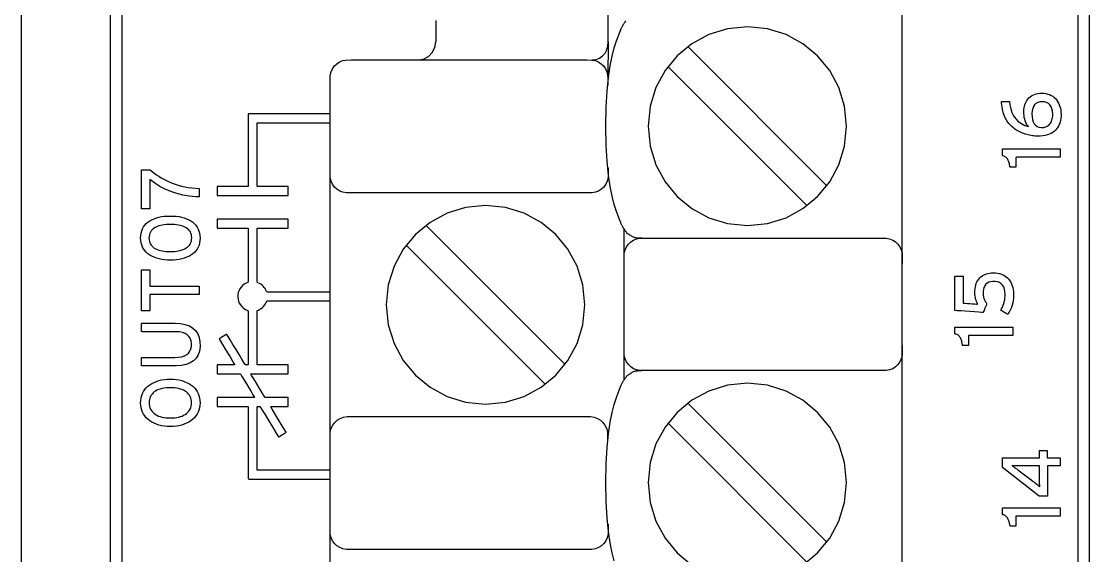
# Model space of a CAD drawing. Extents: x 1 to 47.7, y 0.2 to 33.5.
# Drawn here: x 31.599 to 33.399, y 7.165 to 8.065 of the extents above; entities that cross this region are included whole.
import ezdxf

# ---------------------------------------------------------------- set-up
doc = ezdxf.new("R2010")
doc.units = 0
doc.header["$MEASUREMENT"] = 0
doc.layers.add('6_0____DWG', color=7, linetype='CONTINUOUS')

msp = doc.modelspace()

# ---------------------------------------------------------------- linework, layer by layer
at = {"layer": '6_0____DWG'}
for points in [[(33.3788, 8.6463), (33.3788, 7.9206), (33.3788, 7.5602), (33.3788, 7.3813), (33.3788, 7.2035), (33.3788, 7.027), (33.3788, 6.8521), (33.3788, 6.6789), (33.3788, 6.5076), (33.3788, 6.3385), (33.3788, 6.1716), (33.3788, 6.0074), (33.3788, 5.8458), (33.3788, 5.6872), (33.3788, 5.5316), (33.3788, 5.3795), (33.3788, 5.3047), (33.3788, 5.2308), (33.3788, 5.1578), (33.3788, 5.0859), (33.3788, 5.0148), (33.3788, 4.9448)], [(31.7488, 8.3941), (31.7488, 7.8731), (31.7488, 7.6138), (31.7488, 7.3561), (31.7488, 7.1004), (31.7488, 6.8473), (31.7488, 6.5972), (31.7488, 6.4734), (31.7488, 6.3507), (31.7488, 6.2289), (31.7488, 6.1082), (31.7488, 5.9887), (31.7488, 5.8704), (31.7488, 5.7533), (31.7488, 5.6376), (31.7488, 5.5233), (31.7488, 5.4104), (31.7488, 5.2991), (31.7488, 5.1894), (31.7488, 5.0813), (31.7488, 4.975)], [(33.3988, 4.975), (33.3988, 5.0813), (33.3988, 5.1894), (33.3988, 5.2991), (33.3988, 5.4104), (33.3988, 5.5233), (33.3988, 5.6376), (33.3988, 5.7533), (33.3988, 5.8704), (33.3988, 5.9887), (33.3988, 6.1082), (33.3988, 6.2289), (33.3988, 6.3507), (33.3988, 6.4734), (33.3988, 6.5972), (33.3988, 6.8473), (33.3988, 7.1004), (33.3988, 7.3561), (33.3988, 7.6138), (33.3988, 7.8731), (33.3988, 8.3941)], [(33.0832, 3.3068), (33.0832, 8.2879)], [(31.5991, 6.1578), (31.5991, 6.2824), (31.5991, 6.4084), (31.5991, 6.5358), (31.5991, 6.6644), (31.5991, 6.7944), (31.5991, 6.9257), (31.5991, 7.0581), (31.5991, 7.1917), (31.5991, 7.3264), (31.5991, 7.4622), (31.5991, 7.599), (31.5991, 7.7369), (31.5991, 7.8757), (31.5991, 8.0154), (31.5991, 8.156)], [(31.7688, 4.9914), (31.7688, 5.0621), (31.7688, 5.1337), (31.7688, 5.2064), (31.7688, 5.2799), (31.7688, 5.4298), (31.7688, 5.5831), (31.7688, 5.7397), (31.7688, 5.8993), (31.7688, 6.0618), (31.7688, 6.227), (31.7688, 6.3946), (31.7688, 6.5645), (31.7688, 6.7364), (31.7688, 6.9102), (31.7688, 7.0857), (31.7688, 7.2626), (31.7688, 7.4408), (31.7688, 7.8002), (31.7688, 8.1622)], [(32.5605, 7.9996), (32.5673, 8.0004), (32.5733, 8.0027), (32.5783, 8.0064), (32.5824, 8.0111), (32.5854, 8.0169), (32.5873, 8.0234), (32.5879, 8.0304), (32.5879, 8.0347), (32.5879, 8.0456), (32.5879, 8.0605), (32.5879, 8.0768), (32.5879, 8.0917), (32.5879, 8.1027), (32.5879, 8.1069)], [(32.2972, 8.0658), (32.2972, 8.0402), (32.2972, 8.0304)], [(32.6443, 7.6995), (32.6428, 7.6995), (32.6411, 7.6995), (32.6394, 7.6996), (32.6377, 7.6997), (32.6361, 7.6999), (32.6345, 7.7001), (32.633, 7.7004), (32.6318, 7.7007), (32.6306, 7.7011), (32.6294, 7.7017), (32.6281, 7.7024), (32.6268, 7.7031), (32.6256, 7.7039), (32.6243, 7.7048), (32.623, 7.7056), (32.6218, 7.7065), (32.6205, 7.7072), (32.6194, 7.7085), (32.6183, 7.7098), (32.6173, 7.7111), (32.6164, 7.7123), (32.6155, 7.7136), (32.6147, 7.7148), (32.6139, 7.716), (32.6132, 7.7173), (32.6126, 7.7185), (32.6119, 7.7197), (32.6114, 7.7207), (32.6109, 7.7218), (32.6104, 7.7229), (32.6098, 7.724), (32.6093, 7.7252), (32.6088, 7.7265), (32.6081, 7.728), (32.6057, 7.7343), (32.6019, 7.7446), (32.598, 7.7564), (32.5944, 7.7702), (32.591, 7.7866), (32.5881, 7.806), (32.5859, 7.8291), (32.5844, 7.8563), (32.5839, 7.8882), (32.5844, 7.92), (32.5859, 7.9472), (32.5881, 7.9703), (32.591, 7.9898), (32.5944, 8.0061), (32.598, 8.0199), (32.6019, 8.0317), (32.6057, 8.042), (32.6081, 8.0483), (32.6088, 8.0498), (32.6093, 8.0512), (32.6098, 8.0524), (32.6104, 8.0535), (32.6109, 8.0545), (32.6114, 8.0556), (32.6119, 8.0567), (32.6126, 8.0578), (32.6132, 8.0591), (32.6139, 8.0603), (32.6147, 8.0615), (32.6155, 8.0628), (32.6164, 8.064), (32.6173, 8.0653)], [(32.267, 7.9996), (32.2765, 8.0012), (32.2848, 8.0055), (32.2914, 8.0122), (32.2956, 8.0207), (32.2972, 8.0304)], [(32.5879, 8.0304), (32.5872, 7.9696)], [(32.956, 7.7878), (32.7217, 8.0221)], [(32.1192, 7.9572), (32.1192, 7.9577), (32.1192, 7.9591), (32.1192, 7.961), (32.1192, 7.9632), (32.1192, 7.9654), (32.1192, 7.9674), (32.1192, 7.9689), (32.1192, 7.9696), (32.1195, 7.9743), (32.121, 7.9799), (32.1233, 7.985), (32.1266, 7.9896), (32.1306, 7.9934), (32.1352, 7.9964), (32.1404, 7.9985), (32.146, 7.9995), (32.1546, 7.9996), (32.1891, 7.9996), (32.2458, 7.9996), (32.3159, 7.9996), (32.3905, 7.9996), (32.4606, 7.9996), (32.5173, 7.9996), (32.5518, 7.9996), (32.5604, 7.9995), (32.566, 7.9985), (32.5712, 7.9964), (32.5758, 7.9934), (32.5798, 7.9896), (32.583, 7.985), (32.5854, 7.9799), (32.5868, 7.9743), (32.5872, 7.9696), (32.5872, 7.9689), (32.5872, 7.9674), (32.5872, 7.9654), (32.5872, 7.9632), (32.5872, 7.961), (32.5872, 7.9591), (32.5872, 7.9577), (32.5872, 7.9572)], [(32.9226, 7.7544), (32.6883, 7.9887)], [(32.1192, 2.9885), (32.1192, 7.9655)], [(31.9812, 7.7865), (31.9287, 7.7865), (31.9287, 7.7715), (32.0487, 7.7715), (32.0487, 7.7865), (31.9962, 7.7865), (31.9962, 7.894), (32.1191, 7.894), (32.1191, 7.909), (31.9812, 7.909), (31.9812, 7.7865)], [(32.5879, 7.8182), (32.5879, 7.8177), (32.5879, 7.8163), (32.5879, 7.8144), (32.5879, 7.8122), (32.5879, 7.81), (32.5879, 7.808), (32.5879, 7.8065), (32.5879, 7.8058), (32.5875, 7.8011), (32.586, 7.7955), (32.5836, 7.7904), (32.5803, 7.7858), (32.5762, 7.782), (32.5714, 7.779), (32.5661, 7.7769), (32.5604, 7.7759), (32.5518, 7.7758), (32.5174, 7.7758), (32.4607, 7.7758), (32.3907, 7.7758), (32.3163, 7.7758), (32.2463, 7.7758), (32.1896, 7.7758), (32.1553, 7.7758), (32.1466, 7.7759), (32.1409, 7.7769), (32.1356, 7.779), (32.1308, 7.782), (32.1268, 7.7858), (32.1234, 7.7904), (32.121, 7.7955), (32.1195, 7.8011), (32.1192, 7.8058), (32.1192, 7.8065), (32.1192, 7.808), (32.1192, 7.81), (32.1192, 7.8122), (32.1192, 7.8144), (32.1192, 7.8163), (32.1192, 7.8177), (32.1192, 7.8182)], [(32.515, 7.4872), (32.2807, 7.7214)], [(32.6144, 7.461), (32.6144, 7.7158)], [(32.4816, 7.4538), (32.2473, 7.688)], [(32.6144, 7.6573), (32.6144, 7.6578), (32.6144, 7.6592), (32.6144, 7.6611), (32.6144, 7.6633), (32.6144, 7.6655), (32.6144, 7.6675), (32.6144, 7.669), (32.6144, 7.6697), (32.6148, 7.6745), (32.6162, 7.68), (32.6186, 7.6852), (32.6218, 7.6897), (32.6258, 7.6935), (32.6305, 7.6965), (32.6357, 7.6986), (32.6413, 7.6996), (32.6499, 7.6997), (32.6844, 7.6997), (32.7412, 7.6997), (32.8115, 7.6997), (32.8861, 7.6997), (32.9563, 7.6997), (33.0132, 7.6997), (33.0476, 7.6997), (33.0563, 7.6996), (33.0619, 7.6986), (33.0671, 7.6965), (33.0717, 7.6935), (33.0757, 7.6897), (33.079, 7.6852), (33.0814, 7.68), (33.0828, 7.6745), (33.0832, 7.6697), (33.0832, 7.669), (33.0832, 7.6675), (33.0832, 7.6655), (33.0832, 7.6633), (33.0832, 7.6611), (33.0832, 7.6592), (33.0832, 7.6578), (33.0832, 7.6573)], [(31.8158, 7.619), (31.8987, 7.619), (31.8987, 7.6049), (31.8158, 7.6049), (31.8158, 7.5774), (31.8015, 7.5774), (31.8015, 7.6465), (31.8158, 7.6465), (31.8158, 7.619)], [(33.0832, 7.5192), (33.0832, 7.5187), (33.0832, 7.5174), (33.0832, 7.5155), (33.0832, 7.5133), (33.0832, 7.511), (33.0832, 7.509), (33.0832, 7.5076), (33.0832, 7.5069), (33.0828, 7.5021), (33.0814, 7.4965), (33.079, 7.4914), (33.0757, 7.4869), (33.0717, 7.483), (33.0671, 7.48), (33.0619, 7.478), (33.0563, 7.4769), (33.0476, 7.4768), (33.0132, 7.4768), (32.9563, 7.4768), (32.8861, 7.4768), (32.8115, 7.4768), (32.7412, 7.4768), (32.6844, 7.4768), (32.6499, 7.4768), (32.6413, 7.4769), (32.6357, 7.478), (32.6305, 7.48), (32.6258, 7.483), (32.6218, 7.4869), (32.6186, 7.4914), (32.6162, 7.4965), (32.6148, 7.5021), (32.6144, 7.5069), (32.6144, 7.5076), (32.6144, 7.509), (32.6144, 7.511), (32.6144, 7.5133), (32.6144, 7.5155), (32.6144, 7.5174), (32.6144, 7.5187), (32.6144, 7.5192)], [(32.598, 7.1564), (32.5944, 7.1702), (32.591, 7.1866), (32.5881, 7.206), (32.5859, 7.2291), (32.5844, 7.2563), (32.5839, 7.2882), (32.5844, 7.32), (32.5859, 7.3472), (32.5881, 7.3703), (32.591, 7.3898), (32.5944, 7.4061), (32.598, 7.4199), (32.6019, 7.4317), (32.6057, 7.442), (32.6081, 7.4483), (32.6088, 7.4498), (32.6093, 7.4512), (32.6098, 7.4524), (32.6104, 7.4535), (32.6109, 7.4545), (32.6114, 7.4556), (32.6119, 7.4567), (32.6126, 7.4578), (32.6132, 7.4591), (32.6139, 7.4603), (32.6147, 7.4615), (32.6155, 7.4628), (32.6164, 7.464), (32.6173, 7.4653), (32.6183, 7.4665), (32.6194, 7.4679), (32.6205, 7.4691), (32.6218, 7.4699), (32.623, 7.4707), (32.6243, 7.4716), (32.6256, 7.4724), (32.6268, 7.4732), (32.6281, 7.474), (32.6294, 7.4746), (32.6306, 7.4752), (32.6318, 7.4757), (32.633, 7.476), (32.6345, 7.4762), (32.6361, 7.4764), (32.6377, 7.4766), (32.6394, 7.4767), (32.6411, 7.4768), (32.6428, 7.4768), (32.6443, 7.4768)], [(32.9158, 7.1494), (32.9405, 7.1698), (32.9609, 7.1946), (32.9763, 7.2231), (32.986, 7.2545), (32.9894, 7.2882), (32.986, 7.3219), (32.9763, 7.3533), (32.9609, 7.3818), (32.9405, 7.4065), (32.9158, 7.4269), (32.8874, 7.4424), (32.856, 7.4521), (32.8223, 7.4555), (32.7886, 7.4521), (32.7572, 7.4424), (32.7288, 7.4269), (32.704, 7.4065), (32.6835, 7.3818), (32.6681, 7.3533), (32.6583, 7.3219), (32.6549, 7.2882), (32.6583, 7.2545), (32.6681, 7.2231), (32.6835, 7.1946), (32.704, 7.1698), (32.7288, 7.1494)], [(32.956, 7.1878), (32.7217, 7.4221)], [(32.1192, 7.3572), (32.1192, 7.3577), (32.1192, 7.359), (32.1192, 7.3609), (32.1192, 7.3631), (32.1192, 7.3654), (32.1192, 7.3673), (32.1192, 7.3688), (32.1192, 7.3695), (32.1196, 7.3743), (32.1211, 7.3799), (32.1236, 7.385), (32.1271, 7.3895), (32.1314, 7.3933), (32.1364, 7.3963), (32.142, 7.3984), (32.148, 7.3994), (32.1567, 7.3995), (32.1907, 7.3995), (32.2468, 7.3995), (32.3161, 7.3995), (32.3898, 7.3995), (32.4591, 7.3995), (32.5152, 7.3995), (32.5492, 7.3995), (32.5579, 7.3994), (32.5639, 7.3984), (32.5695, 7.3963), (32.5745, 7.3933), (32.5787, 7.3895), (32.5822, 7.385), (32.5848, 7.3799), (32.5863, 7.3743), (32.5867, 7.3695), (32.5867, 7.3688), (32.5867, 7.3673), (32.5867, 7.3654), (32.5867, 7.3631), (32.5867, 7.3609), (32.5867, 7.359), (32.5867, 7.3577), (32.5867, 7.3572)], [(32.9226, 7.1544), (32.6883, 7.3887)], [(33.3273, 7.3301), (33.3492, 7.3301), (33.3492, 7.3164), (33.3278, 7.3164), (33.3278, 7.2654), (33.3139, 7.2654), (33.252, 7.3139), (33.252, 7.3301), (33.3145, 7.3301), (33.3145, 7.3425), (33.3273, 7.3425), (33.3273, 7.3301)], [(32.5879, 7.2182), (32.5879, 7.2177), (32.5879, 7.2163), (32.5879, 7.2144), (32.5879, 7.2122), (32.5879, 7.21), (32.5879, 7.208), (32.5879, 7.2065), (32.5879, 7.2058), (32.5875, 7.2011), (32.586, 7.1955), (32.5836, 7.1904), (32.5803, 7.1858), (32.5762, 7.182), (32.5714, 7.179), (32.5661, 7.1769), (32.5604, 7.1759), (32.5518, 7.1758), (32.5174, 7.1758), (32.4607, 7.1758), (32.3907, 7.1758), (32.3163, 7.1758), (32.2463, 7.1758), (32.1896, 7.1758), (32.1553, 7.1758), (32.1466, 7.1759), (32.1409, 7.1769), (32.1356, 7.179), (32.1308, 7.182), (32.1268, 7.1858), (32.1234, 7.1904), (32.121, 7.1955), (32.1195, 7.2011), (32.1192, 7.2058), (32.1192, 7.2065), (32.1192, 7.208), (32.1192, 7.21), (32.1192, 7.2122), (32.1192, 7.2144), (32.1192, 7.2163), (32.1192, 7.2177), (32.1192, 7.2182)]]:
    msp.add_lwpolyline(points, dxfattribs=at)
for points in [[(32.8223, 7.7208), (32.856, 7.7242), (32.8874, 7.734), (32.9158, 7.7494), (32.9405, 7.7698), (32.9609, 7.7946), (32.9763, 7.8231), (32.986, 7.8545), (32.9894, 7.8883), (32.986, 7.9219), (32.9763, 7.9533), (32.9609, 7.9818), (32.9405, 8.0065), (32.9158, 8.0269), (32.8874, 8.0424), (32.856, 8.0521), (32.8223, 8.0555), (32.7886, 8.0521), (32.7572, 8.0424), (32.7288, 8.0269), (32.704, 8.0065), (32.6835, 7.9818), (32.6681, 7.9533), (32.6583, 7.9219), (32.6549, 7.8883), (32.6583, 7.8545), (32.6681, 7.8231), (32.6835, 7.7946), (32.704, 7.7698), (32.7288, 7.7494), (32.7572, 7.734), (32.7886, 7.7242)], [(33.3183, 7.9437), (33.3219, 7.9435), (33.3252, 7.943), (33.3284, 7.9423), (33.3313, 7.9413), (33.3341, 7.94), (33.3366, 7.9385), (33.3389, 7.9367), (33.3411, 7.9347), (33.343, 7.9323), (33.3447, 7.9299), (33.3462, 7.9272), (33.3475, 7.9244), (33.3486, 7.9215), (33.3495, 7.9184), (33.3501, 7.9152), (33.3505, 7.9118), (33.3507, 7.9082), (33.3507, 7.9047), (33.3504, 7.9014), (33.3499, 7.8982), (33.3491, 7.8951), (33.3481, 7.8922), (33.3469, 7.8895), (33.3454, 7.8868), (33.3437, 7.8843), (33.3417, 7.8819), (33.3394, 7.8797), (33.3369, 7.8777), (33.3341, 7.876), (33.331, 7.8746), (33.3275, 7.8734), (33.3238, 7.8725), (33.3198, 7.8719), (33.3155, 7.8715), (33.3114, 7.8714), (33.3092, 7.8715), (33.3069, 7.8716), (33.3046, 7.8718), (33.3023, 7.8721), (33.3, 7.8725), (33.2976, 7.873), (33.2952, 7.8735), (33.2928, 7.8741), (33.2904, 7.8748), (33.288, 7.8756), (33.2857, 7.8764), (33.2834, 7.8774), (33.2811, 7.8785), (33.2789, 7.8796), (33.2767, 7.8809), (33.2745, 7.8822), (33.2724, 7.8837), (33.2703, 7.8853), (33.2683, 7.8871), (33.2664, 7.8889), (33.2646, 7.8909), (33.2628, 7.8929), (33.2612, 7.8951), (33.2596, 7.8974), (33.2581, 7.8998), (33.2567, 7.9023), (33.2555, 7.905), (33.2543, 7.9078), (33.2533, 7.9108), (33.2525, 7.9139), (33.2518, 7.9171), (33.2512, 7.9205), (33.2508, 7.9241), (33.2505, 7.9278), (33.2505, 7.9298), (33.2515, 7.9298), (33.2531, 7.9298), (33.2552, 7.9298), (33.2576, 7.9298), (33.2599, 7.9298), (33.2619, 7.9298), (33.2634, 7.9298), (33.2641, 7.9298), (33.2646, 7.9242), (33.2658, 7.9174), (33.2679, 7.9112), (33.2707, 7.9056), (33.2743, 7.9007), (33.2786, 7.8963), (33.2838, 7.8926), (33.2897, 7.8896), (33.2957, 7.8874), (33.294, 7.8895), (33.2925, 7.8918), (33.2913, 7.8944), (33.2902, 7.8971), (33.2894, 7.9), (33.2887, 7.903), (33.2883, 7.9063), (33.288, 7.9098), (33.288, 7.9132), (33.2882, 7.9162), (33.2886, 7.919), (33.2891, 7.9218), (33.2899, 7.9244), (33.2908, 7.9269), (33.292, 7.9293), (33.2933, 7.9316), (33.2948, 7.9337), (33.2966, 7.9358), (33.2986, 7.9376), (33.3007, 7.9391), (33.3032, 7.9405), (33.3058, 7.9416), (33.3086, 7.9424), (33.3116, 7.9431), (33.3149, 7.9435)], [(33.3186, 7.9294), (33.3147, 7.929), (33.3113, 7.9281), (33.3084, 7.9264), (33.3061, 7.9242), (33.3042, 7.9213), (33.3029, 7.9179), (33.302, 7.9138), (33.3017, 7.9091), (33.3019, 7.904), (33.3025, 7.8995), (33.3037, 7.8956), (33.3054, 7.8924), (33.3076, 7.8898), (33.3103, 7.8879), (33.3135, 7.8866), (33.3172, 7.8859), (33.3199, 7.8858), (33.3216, 7.886), (33.3232, 7.8864), (33.3248, 7.8869), (33.3263, 7.8875), (33.3278, 7.8884), (33.3291, 7.8894), (33.3305, 7.8906), (33.3317, 7.8919), (33.3329, 7.8934), (33.3339, 7.895), (33.3347, 7.8968), (33.3354, 7.8987), (33.3359, 7.9007), (33.3363, 7.903), (33.3366, 7.9053), (33.3366, 7.9084), (33.3362, 7.9133), (33.3352, 7.9175), (33.3338, 7.9211), (33.3318, 7.9241), (33.3293, 7.9264), (33.3262, 7.9281), (33.3227, 7.9291)], [(33.3492, 7.8358), (33.3463, 7.8358), (33.3387, 7.8358), (33.3279, 7.8358), (33.3152, 7.8358), (33.3021, 7.8358), (33.2902, 7.8358), (33.2808, 7.8358), (33.2754, 7.8358), (33.2746, 7.8357), (33.2746, 7.8345), (33.2746, 7.8323), (33.2746, 7.8297), (33.2746, 7.8267), (33.2746, 7.8239), (33.2746, 7.8215), (33.2746, 7.8198), (33.2746, 7.8191), (33.2743, 7.8191), (33.2732, 7.8191), (33.2718, 7.8191), (33.2701, 7.8191), (33.2683, 7.8191), (33.2667, 7.8191), (33.2654, 7.8191), (33.2647, 7.8191), (33.2645, 7.82), (33.2643, 7.8217), (33.2641, 7.8233), (33.2638, 7.8249), (33.2634, 7.8264), (33.2629, 7.8279), (33.2624, 7.8293), (33.2618, 7.8306), (33.2611, 7.8319), (33.2604, 7.8331), (33.2596, 7.8341), (33.2587, 7.8351), (33.2577, 7.836), (33.2566, 7.8367), (33.2554, 7.8374), (33.2541, 7.8379), (33.2527, 7.8384), (33.252, 7.8386), (33.252, 7.8395), (33.252, 7.8409), (33.252, 7.8427), (33.252, 7.8447), (33.252, 7.8467), (33.252, 7.8483), (33.252, 7.8495), (33.252, 7.8499), (33.2557, 7.8499), (33.2656, 7.8499), (33.2798, 7.8499), (33.2963, 7.8499), (33.3133, 7.8499), (33.3289, 7.8499), (33.3412, 7.8499), (33.3482, 7.8499), (33.3492, 7.8498), (33.3492, 7.8488), (33.3492, 7.847), (33.3492, 7.8447), (33.3492, 7.8423), (33.3492, 7.8399), (33.3492, 7.8378), (33.3492, 7.8364)], [(31.8162, 7.8146), (31.8196, 7.8118), (31.8231, 7.809), (31.8268, 7.8063), (31.8307, 7.8038), (31.8348, 7.8013), (31.8391, 7.7989), (31.8435, 7.7966), (31.8482, 7.7944), (31.8531, 7.7923), (31.8582, 7.7905), (31.8635, 7.7888), (31.8689, 7.7873), (31.8745, 7.7861), (31.8803, 7.785), (31.8863, 7.7842), (31.8924, 7.7837), (31.8987, 7.7833), (31.8987, 7.7827), (31.8987, 7.7813), (31.8987, 7.7792), (31.8987, 7.7768), (31.8987, 7.7743), (31.8987, 7.772), (31.8987, 7.7702), (31.8987, 7.7692), (31.893, 7.7693), (31.8819, 7.7705), (31.8712, 7.7723), (31.8609, 7.7748), (31.851, 7.7781), (31.8415, 7.7821), (31.8325, 7.7867), (31.8238, 7.7921), (31.8156, 7.7982), (31.8156, 7.7963), (31.8156, 7.7913), (31.8156, 7.7841), (31.8156, 7.7757), (31.8156, 7.7671), (31.8156, 7.7592), (31.8156, 7.7529), (31.8156, 7.7494), (31.8155, 7.7489), (31.8145, 7.7489), (31.8127, 7.7489), (31.8104, 7.7489), (31.808, 7.7489), (31.8056, 7.7489), (31.8035, 7.7489), (31.8021, 7.7489), (31.8015, 7.7489), (31.8015, 7.7514), (31.8015, 7.7581), (31.8015, 7.7677), (31.8015, 7.7789), (31.8015, 7.7904), (31.8015, 7.8009), (31.8015, 7.8092), (31.8015, 7.814), (31.8017, 7.8146), (31.8027, 7.8146), (31.8046, 7.8146), (31.807, 7.8146), (31.8095, 7.8146), (31.812, 7.8146), (31.8142, 7.8146), (31.8157, 7.8146)], [(32.3813, 7.4202), (32.415, 7.4236), (32.4464, 7.4333), (32.4748, 7.4488), (32.4995, 7.4692), (32.5199, 7.494), (32.5353, 7.5224), (32.545, 7.5539), (32.5484, 7.5876), (32.545, 7.6213), (32.5353, 7.6527), (32.5199, 7.6811), (32.4995, 7.7059), (32.4748, 7.7263), (32.4464, 7.7417), (32.415, 7.7515), (32.3813, 7.7549), (32.3476, 7.7515), (32.3162, 7.7417), (32.2878, 7.7263), (32.263, 7.7059), (32.2425, 7.6811), (32.2271, 7.6527), (32.2173, 7.6213), (32.2139, 7.5876), (32.2173, 7.5539), (32.2271, 7.5224), (32.2425, 7.494), (32.263, 7.4692), (32.2878, 7.4488), (32.3162, 7.4333), (32.3476, 7.4236)], [(31.8499, 7.737), (31.8551, 7.7369), (31.86, 7.7365), (31.8647, 7.7359), (31.8691, 7.735), (31.8733, 7.7338), (31.8772, 7.7323), (31.881, 7.7307), (31.8844, 7.7287), (31.8877, 7.7265), (31.8906, 7.724), (31.8931, 7.7213), (31.8952, 7.7183), (31.897, 7.7151), (31.8983, 7.7116), (31.8994, 7.7079), (31.9, 7.704), (31.9003, 7.6998), (31.9, 7.6956), (31.8994, 7.6917), (31.8984, 7.688), (31.897, 7.6846), (31.8952, 7.6814), (31.8931, 7.6785), (31.8906, 7.6758), (31.8878, 7.6733), (31.8846, 7.6711), (31.8812, 7.6691), (31.8775, 7.6675), (31.8736, 7.666), (31.8694, 7.6649), (31.865, 7.6639), (31.8603, 7.6633), (31.8554, 7.6629), (31.8502, 7.6628), (31.8451, 7.6629), (31.8401, 7.6633), (31.8355, 7.664), (31.831, 7.6649), (31.8268, 7.6661), (31.8229, 7.6675), (31.8191, 7.6692), (31.8157, 7.6712), (31.8124, 7.6735), (31.8095, 7.6759), (31.807, 7.6787), (31.8049, 7.6816), (31.8031, 7.6848), (31.8018, 7.6883), (31.8008, 7.692), (31.8002, 7.6959), (31.8, 7.7), (31.8002, 7.7042), (31.8008, 7.7082), (31.8018, 7.7119), (31.8032, 7.7153), (31.8049, 7.7185), (31.807, 7.7215), (31.8095, 7.7242), (31.8123, 7.7266), (31.8155, 7.7288), (31.8189, 7.7307), (31.8226, 7.7324), (31.8266, 7.7338), (31.8307, 7.735), (31.8352, 7.7359), (31.8398, 7.7365), (31.8448, 7.7369)], [(31.8502, 7.7228), (31.8466, 7.7227), (31.8431, 7.7225), (31.8398, 7.7221), (31.8367, 7.7216), (31.8337, 7.721), (31.8308, 7.7202), (31.8281, 7.7192), (31.8255, 7.7181), (31.8232, 7.7169), (31.8211, 7.7154), (31.8192, 7.7138), (31.8177, 7.7119), (31.8164, 7.7099), (31.8154, 7.7076), (31.8147, 7.7052), (31.8142, 7.7026), (31.8141, 7.6998), (31.8142, 7.697), (31.8147, 7.6944), (31.8154, 7.692), (31.8164, 7.6898), (31.8176, 7.6878), (31.8192, 7.686), (31.821, 7.6844), (31.8231, 7.6829), (31.8254, 7.6817), (31.8279, 7.6805), (31.8305, 7.6796), (31.8334, 7.6788), (31.8364, 7.6781), (31.8395, 7.6776), (31.8428, 7.6773), (31.8463, 7.6771), (31.8499, 7.677), (31.8535, 7.6771), (31.857, 7.6773), (31.8603, 7.6777), (31.8634, 7.6782), (31.8664, 7.6789), (31.8692, 7.6798), (31.8719, 7.6808), (31.8744, 7.6819), (31.8768, 7.6832), (31.8789, 7.6846), (31.8808, 7.6863), (31.8824, 7.6881), (31.8838, 7.6901), (31.8848, 7.6923), (31.8855, 7.6947), (31.886, 7.6973), (31.8862, 7.7), (31.886, 7.7028), (31.8855, 7.7055), (31.8848, 7.7079), (31.8838, 7.7101), (31.8825, 7.7121), (31.8809, 7.714), (31.879, 7.7156), (31.8769, 7.717), (31.8745, 7.7183), (31.872, 7.7193), (31.8694, 7.7202), (31.8666, 7.721), (31.8637, 7.7217), (31.8605, 7.7222), (31.8573, 7.7225), (31.8538, 7.7227)], [(31.9812, 7.7165), (31.9812, 7.7133), (31.9812, 7.7047), (31.9812, 7.6924), (31.9812, 7.6778), (31.9812, 7.6625), (31.9812, 7.648), (31.9812, 7.636), (31.9812, 7.6279), (31.9809, 7.6251), (31.9776, 7.6238), (31.9746, 7.622), (31.9719, 7.6198), (31.9694, 7.6173), (31.9674, 7.6145), (31.9658, 7.6114), (31.9646, 7.608), (31.9639, 7.6045), (31.9637, 7.6008), (31.9641, 7.5971), (31.965, 7.5936), (31.9663, 7.5904), (31.9681, 7.5874), (31.9703, 7.5847), (31.9728, 7.5823), (31.9757, 7.5803), (31.9788, 7.5787), (31.9812, 7.5775), (31.9812, 7.5727), (31.9812, 7.5629), (31.9812, 7.5498), (31.9812, 7.5348), (31.9812, 7.5196), (31.9812, 7.5056), (31.9812, 7.4945), (31.9812, 7.4878), (31.9812, 7.4865), (31.9809, 7.4865), (31.9804, 7.4865), (31.9796, 7.4865), (31.9788, 7.4865), (31.978, 7.4865), (31.9773, 7.4865), (31.9767, 7.4865), (31.9763, 7.4865), (31.976, 7.4869), (31.974, 7.4902), (31.9705, 7.4961), (31.9658, 7.5038), (31.9607, 7.5123), (31.9555, 7.5208), (31.9509, 7.5284), (31.9473, 7.5343), (31.9454, 7.5375), (31.945, 7.5378), (31.9441, 7.5373), (31.9426, 7.5363), (31.9406, 7.5351), (31.9385, 7.5339), (31.9364, 7.5326), (31.9345, 7.5314), (31.9331, 7.5306), (31.9324, 7.5301), (31.9327, 7.5294), (31.9347, 7.5262), (31.9379, 7.5208), (31.942, 7.5141), (31.9464, 7.5068), (31.9507, 7.4997), (31.9545, 7.4935), (31.9573, 7.4888), (31.9587, 7.4866), (31.9581, 7.4865), (31.9557, 7.4865), (31.9519, 7.4865), (31.9473, 7.4865), (31.9423, 7.4865), (31.9374, 7.4865), (31.9332, 7.4865), (31.9301, 7.4865), (31.9287, 7.4865), (31.9287, 7.4861), (31.9287, 7.4848), (31.9287, 7.4829), (31.9287, 7.4805), (31.9287, 7.478), (31.9287, 7.4756), (31.9287, 7.4735), (31.9287, 7.4721), (31.9287, 7.4715), (31.9299, 7.4715), (31.9334, 7.4715), (31.9386, 7.4715), (31.9448, 7.4715), (31.9514, 7.4715), (31.9576, 7.4715), (31.9629, 7.4715), (31.9665, 7.4715), (31.9678, 7.4715), (31.9687, 7.47), (31.971, 7.4662), (31.9743, 7.4608), (31.9782, 7.4544), (31.9823, 7.4477), (31.9861, 7.4414), (31.9893, 7.4361), (31.9914, 7.4326), (31.992, 7.4315), (31.9893, 7.4315), (31.983, 7.4315), (31.9742, 7.4315), (31.964, 7.4315), (31.9534, 7.4315), (31.9435, 7.4315), (31.9354, 7.4315), (31.9301, 7.4315), (31.9287, 7.4315), (31.9287, 7.4307), (31.9287, 7.4292), (31.9287, 7.4271), (31.9287, 7.4246), (31.9287, 7.4221), (31.9287, 7.4198), (31.9287, 7.4179), (31.9287, 7.4168), (31.9289, 7.4165), (31.9318, 7.4165), (31.9374, 7.4165), (31.945, 7.4165), (31.9536, 7.4165), (31.9624, 7.4165), (31.9704, 7.4165), (31.9767, 7.4165), (31.9805, 7.4165), (31.9812, 7.4158), (31.9812, 7.4084), (31.9812, 7.3947), (31.9812, 7.3767), (31.9812, 7.3564), (31.9812, 7.3361), (31.9812, 7.3177), (31.9812, 7.3034), (31.9812, 7.2952), (31.9824, 7.294), (31.9915, 7.294), (32.0075, 7.294), (32.0281, 7.294), (32.051, 7.294), (32.0737, 7.294), (32.0941, 7.294), (32.1097, 7.294), (32.1182, 7.294), (32.1191, 7.2942), (32.1191, 7.2952), (32.1191, 7.297), (32.1191, 7.2993), (32.1191, 7.3018), (32.1191, 7.3043), (32.1191, 7.3065), (32.1191, 7.3081), (32.1191, 7.3089), (32.1171, 7.309), (32.1077, 7.309), (32.0925, 7.309), (32.0736, 7.309), (32.0531, 7.309), (32.033, 7.309), (32.0155, 7.309), (32.0026, 7.309), (31.9965, 7.309), (31.9962, 7.3112), (31.9962, 7.32), (31.9962, 7.3337), (31.9962, 7.3504), (31.9962, 7.3684), (31.9962, 7.3858), (31.9962, 7.4009), (31.9962, 7.4117), (31.9962, 7.4164), (31.9963, 7.4165), (31.9968, 7.4165), (31.9974, 7.4165), (31.9982, 7.4165), (31.999, 7.4165), (31.9998, 7.4165), (32.0005, 7.4165), (32.001, 7.4165), (32.0011, 7.4165), (32.0021, 7.4148), (32.005, 7.4102), (32.0091, 7.4033), (32.0141, 7.3951), (32.0193, 7.3865), (32.0243, 7.3783), (32.0285, 7.3714), (32.0313, 7.3667), (32.0323, 7.3651), (32.0328, 7.3654), (32.034, 7.3661), (32.0358, 7.3672), (32.0378, 7.3684), (32.04, 7.3698), (32.042, 7.371), (32.0437, 7.372), (32.0448, 7.3727), (32.0451, 7.3729), (32.0439, 7.3748), (32.0413, 7.3792), (32.0376, 7.3853), (32.0333, 7.3924), (32.0289, 7.3997), (32.0248, 7.4065), (32.0214, 7.412), (32.0192, 7.4156), (32.0188, 7.4165), (32.0203, 7.4165), (32.0234, 7.4165), (32.0277, 7.4165), (32.0326, 7.4165), (32.0376, 7.4165), (32.0422, 7.4165), (32.0459, 7.4165), (32.0482, 7.4165), (32.0487, 7.4165), (32.0487, 7.4174), (32.0487, 7.419), (32.0487, 7.4212), (32.0487, 7.4237), (32.0487, 7.4262), (32.0487, 7.4284), (32.0487, 7.4302), (32.0487, 7.4313), (32.0485, 7.4315), (32.0461, 7.4315), (32.0416, 7.4315), (32.0359, 7.4315), (32.0294, 7.4315), (32.0229, 7.4315), (32.0171, 7.4315), (32.0125, 7.4315), (32.0099, 7.4315), (32.0094, 7.4319), (32.0077, 7.4346), (32.0049, 7.4392), (32.0013, 7.4452), (31.9973, 7.4519), (31.9933, 7.4585), (31.9897, 7.4644), (31.987, 7.4688), (31.9855, 7.4712), (31.9862, 7.4715), (31.9908, 7.4715), (31.9985, 7.4715), (32.0081, 7.4715), (32.0187, 7.4715), (32.0291, 7.4715), (32.0382, 7.4715), (32.0451, 7.4715), (32.0485, 7.4715), (32.0487, 7.4717), (32.0487, 7.4729), (32.0487, 7.4748), (32.0487, 7.4771), (32.0487, 7.4796), (32.0487, 7.482), (32.0487, 7.4842), (32.0487, 7.4857), (32.0487, 7.4865), (32.0476, 7.4865), (32.0432, 7.4865), (32.0365, 7.4865), (32.0283, 7.4865), (32.0195, 7.4865), (32.011, 7.4865), (32.0037, 7.4865), (31.9985, 7.4865), (31.9962, 7.4865), (31.9962, 7.489), (31.9962, 7.497), (31.9962, 7.509), (31.9962, 7.5234), (31.9962, 7.5387), (31.9962, 7.5534), (31.9962, 7.5658), (31.9962, 7.5744), (31.9962, 7.5778), (31.9987, 7.5787), (32.0011, 7.5799), (32.0033, 7.5814), (32.0054, 7.583), (32.0073, 7.5849), (32.0089, 7.587), (32.0104, 7.5892), (32.0116, 7.5916), (32.0125, 7.594), (32.0167, 7.594), (32.027, 7.594), (32.0417, 7.594), (32.0589, 7.594), (32.0768, 7.594), (32.0935, 7.594), (32.1073, 7.594), (32.1164, 7.594), (32.1191, 7.594), (32.1191, 7.5947), (32.1191, 7.5962), (32.1191, 7.5983), (32.1191, 7.6007), (32.1191, 7.6033), (32.1191, 7.6056), (32.1191, 7.6075), (32.1191, 7.6087), (32.1188, 7.609), (32.1133, 7.609), (32.102, 7.609), (32.0868, 7.609), (32.0693, 7.609), (32.0515, 7.609), (32.0352, 7.609), (32.0221, 7.609), (32.0141, 7.609), (32.0121, 7.6099), (32.0111, 7.6124), (32.0098, 7.6147), (32.0083, 7.6169), (32.0065, 7.6189), (32.0046, 7.6207), (32.0024, 7.6223), (32.0001, 7.6236), (31.9976, 7.6247), (31.9962, 7.6259), (31.9962, 7.6316), (31.9962, 7.642), (31.9962, 7.6556), (31.9962, 7.6707), (31.9962, 7.6858), (31.9962, 7.6994), (31.9962, 7.7099), (31.9962, 7.7158), (31.9968, 7.7165), (32.0004, 7.7165), (32.0066, 7.7165), (32.0145, 7.7165), (32.0232, 7.7165), (32.0318, 7.7165), (32.0395, 7.7165), (32.0454, 7.7165), (32.0485, 7.7165), (32.0487, 7.7167), (32.0487, 7.7178), (32.0487, 7.7196), (32.0487, 7.7219), (32.0487, 7.7244), (32.0487, 7.7269), (32.0487, 7.729), (32.0487, 7.7306), (32.0487, 7.7314), (32.0465, 7.7315), (32.037, 7.7315), (32.022, 7.7315), (32.0034, 7.7315), (31.9833, 7.7315), (31.9638, 7.7315), (31.9468, 7.7315), (31.9345, 7.7315), (31.9289, 7.7315), (31.9287, 7.7311), (31.9287, 7.7299), (31.9287, 7.7279), (31.9287, 7.7256), (31.9287, 7.7231), (31.9287, 7.7207), (31.9287, 7.7186), (31.9287, 7.7171), (31.9287, 7.7165), (31.9302, 7.7165), (31.9349, 7.7165), (31.9418, 7.7165), (31.9502, 7.7165), (31.959, 7.7165), (31.9674, 7.7165), (31.9745, 7.7165), (31.9794, 7.7165)], [(33.2362, 7.6413), (33.24, 7.6411), (33.2437, 7.6407), (33.2471, 7.64), (33.2503, 7.6391), (33.2533, 7.6379), (33.256, 7.6364), (33.2584, 7.6347), (33.2607, 7.6327), (33.2627, 7.6304), (33.2644, 7.628), (33.266, 7.6254), (33.2673, 7.6226), (33.2684, 7.6197), (33.2693, 7.6166), (33.27, 7.6133), (33.2704, 7.6098), (33.2707, 7.6062), (33.2707, 7.6023), (33.2705, 7.5984), (33.27, 7.5945), (33.2692, 7.5906), (33.2682, 7.5868), (33.267, 7.5832), (33.2655, 7.5795), (33.2638, 7.576), (33.2618, 7.5725), (33.2609, 7.5714), (33.26, 7.572), (33.2584, 7.5728), (33.2566, 7.5739), (33.2545, 7.5751), (33.2525, 7.5762), (33.2508, 7.5772), (33.2496, 7.5779), (33.2491, 7.5782), (33.2505, 7.5808), (33.2519, 7.5837), (33.2532, 7.5867), (33.2542, 7.5897), (33.2551, 7.5927), (33.2557, 7.5957), (33.2562, 7.5987), (33.2565, 7.6018), (33.2566, 7.6051), (33.2562, 7.6098), (33.2554, 7.614), (33.254, 7.6175), (33.2521, 7.6205), (33.2498, 7.6229), (33.2469, 7.6248), (33.2435, 7.6261), (33.2397, 7.6268), (33.2355, 7.6268), (33.2319, 7.6264), (33.2288, 7.6254), (33.2261, 7.624), (33.2239, 7.6221), (33.2221, 7.6197), (33.2208, 7.6168), (33.2199, 7.6135), (33.2195, 7.6097), (33.2194, 7.6071), (33.2195, 7.6058), (33.2196, 7.6045), (33.2197, 7.6033), (33.2198, 7.6021), (33.22, 7.601), (33.2203, 7.5999), (33.2205, 7.5988), (33.2209, 7.5978), (33.2212, 7.5968), (33.2217, 7.5958), (33.2221, 7.5949), (33.2226, 7.5939), (33.2231, 7.593), (33.2237, 7.5921), (33.2243, 7.5913), (33.2249, 7.5904), (33.2256, 7.5896), (33.2253, 7.589), (33.2248, 7.5876), (33.2239, 7.5855), (33.2229, 7.5831), (33.2219, 7.5805), (33.2209, 7.5781), (33.2201, 7.5762), (33.2196, 7.5749), (33.2194, 7.5746), (33.2169, 7.5747), (33.2119, 7.5751), (33.2049, 7.5755), (33.1971, 7.5761), (33.189, 7.5766), (33.1817, 7.5771), (33.1759, 7.5775), (33.1725, 7.5777), (33.172, 7.5782), (33.172, 7.582), (33.172, 7.5887), (33.172, 7.5975), (33.172, 7.6073), (33.172, 7.6169), (33.172, 7.6255), (33.172, 7.632), (33.172, 7.6354), (33.1722, 7.6356), (33.1733, 7.6356), (33.175, 7.6356), (33.1772, 7.6356), (33.1795, 7.6356), (33.1818, 7.6356), (33.1838, 7.6356), (33.1852, 7.6356), (33.1858, 7.6356), (33.1858, 7.6343), (33.1858, 7.6302), (33.1858, 7.6242), (33.1858, 7.6169), (33.1858, 7.6092), (33.1858, 7.6019), (33.1858, 7.5958), (33.1858, 7.5917), (33.1858, 7.5904), (33.1869, 7.5903), (33.1894, 7.5901), (33.1929, 7.5899), (33.197, 7.5896), (33.2012, 7.5892), (33.205, 7.5889), (33.2082, 7.5887), (33.2101, 7.5886), (33.2101, 7.5891), (33.2091, 7.591), (33.2082, 7.593), (33.2075, 7.5951), (33.2068, 7.5974), (33.2063, 7.5997), (33.2059, 7.6022), (33.2056, 7.6049), (33.2055, 7.6076), (33.2055, 7.6109), (33.2058, 7.6144), (33.2063, 7.6177), (33.207, 7.6207), (33.2079, 7.6236), (33.209, 7.6262), (33.2103, 7.6286), (33.2119, 7.6308), (33.2137, 7.6328), (33.2156, 7.6346), (33.2177, 7.6362), (33.22, 7.6375), (33.2223, 7.6387), (33.2248, 7.6396), (33.2275, 7.6403), (33.2302, 7.6409), (33.2331, 7.6412)], [(31.8582, 7.5564), (31.8673, 7.5559), (31.8753, 7.5544), (31.8822, 7.5519), (31.888, 7.5484), (31.8927, 7.544), (31.8962, 7.5387), (31.8987, 7.5324), (31.9, 7.5251), (31.9001, 7.5171), (31.899, 7.5097), (31.8967, 7.5033), (31.8934, 7.4979), (31.8889, 7.4934), (31.8833, 7.4899), (31.8766, 7.4873), (31.8687, 7.4856), (31.8598, 7.4849), (31.8565, 7.4849), (31.8515, 7.4849), (31.8439, 7.4849), (31.8346, 7.4849), (31.8248, 7.4849), (31.8156, 7.4849), (31.8079, 7.4849), (31.8029, 7.4849), (31.8015, 7.4849), (31.8015, 7.4856), (31.8015, 7.4872), (31.8015, 7.4893), (31.8015, 7.4917), (31.8015, 7.4941), (31.8015, 7.4963), (31.8015, 7.498), (31.8015, 7.4989), (31.8023, 7.499), (31.8066, 7.499), (31.8138, 7.499), (31.8228, 7.499), (31.8325, 7.499), (31.8418, 7.499), (31.8499, 7.499), (31.8554, 7.499), (31.8575, 7.499), (31.8637, 7.4993), (31.8691, 7.5002), (31.8737, 7.5016), (31.8776, 7.5037), (31.8807, 7.5063), (31.8831, 7.5095), (31.8847, 7.5133), (31.8856, 7.5176), (31.8857, 7.5225), (31.885, 7.5271), (31.8836, 7.5311), (31.8814, 7.5344), (31.8785, 7.5372), (31.8749, 7.5394), (31.8706, 7.541), (31.8655, 7.5419), (31.8597, 7.5423), (31.8571, 7.5423), (31.852, 7.5423), (31.8443, 7.5423), (31.8349, 7.5423), (31.8251, 7.5423), (31.8157, 7.5423), (31.808, 7.5423), (31.8029, 7.5423), (31.8015, 7.5424), (31.8015, 7.5431), (31.8015, 7.5446), (31.8015, 7.5467), (31.8015, 7.5491), (31.8015, 7.5516), (31.8015, 7.5538), (31.8015, 7.5554), (31.8015, 7.5563), (31.8023, 7.5564), (31.8067, 7.5564), (31.8139, 7.5564), (31.823, 7.5564), (31.8328, 7.5564), (31.8423, 7.5564), (31.8504, 7.5564), (31.8561, 7.5564)], [(33.2692, 7.5358), (33.2663, 7.5358), (33.2587, 7.5358), (33.2479, 7.5358), (33.2352, 7.5358), (33.2221, 7.5358), (33.2102, 7.5358), (33.2008, 7.5358), (33.1954, 7.5358), (33.1946, 7.5357), (33.1946, 7.5344), (33.1946, 7.5323), (33.1946, 7.5297), (33.1946, 7.5267), (33.1946, 7.5239), (33.1946, 7.5215), (33.1946, 7.5198), (33.1946, 7.5191), (33.1942, 7.5191), (33.1932, 7.5191), (33.1918, 7.5191), (33.19, 7.5191), (33.1883, 7.5191), (33.1867, 7.5191), (33.1854, 7.5191), (33.1847, 7.5191), (33.1845, 7.52), (33.1843, 7.5217), (33.1841, 7.5233), (33.1837, 7.5249), (33.1833, 7.5264), (33.1829, 7.5279), (33.1824, 7.5293), (33.1818, 7.5306), (33.1811, 7.5319), (33.1804, 7.5331), (33.1796, 7.5341), (33.1787, 7.5351), (33.1777, 7.536), (33.1766, 7.5367), (33.1754, 7.5374), (33.1741, 7.5379), (33.1727, 7.5383), (33.172, 7.5386), (33.172, 7.5395), (33.172, 7.5409), (33.172, 7.5427), (33.172, 7.5447), (33.172, 7.5467), (33.172, 7.5483), (33.172, 7.5495), (33.172, 7.5499), (33.1757, 7.5499), (33.1856, 7.5499), (33.1997, 7.5499), (33.2163, 7.5499), (33.2333, 7.5499), (33.2489, 7.5499), (33.2611, 7.5499), (33.2682, 7.5499), (33.2692, 7.5498), (33.2692, 7.5488), (33.2692, 7.547), (33.2692, 7.5447), (33.2692, 7.5423), (33.2692, 7.5399), (33.2692, 7.5378), (33.2692, 7.5364)], [(31.8501, 7.4624), (31.8553, 7.4622), (31.8602, 7.4617), (31.8649, 7.461), (31.8693, 7.4599), (31.8735, 7.4586), (31.8774, 7.457), (31.8811, 7.4551), (31.8845, 7.4529), (31.8877, 7.4504), (31.8906, 7.4477), (31.8931, 7.4448), (31.8952, 7.4416), (31.897, 7.4382), (31.8983, 7.4346), (31.8994, 7.4307), (31.9, 7.4267), (31.9003, 7.4224), (31.9, 7.4182), (31.8994, 7.4142), (31.8983, 7.4104), (31.897, 7.4068), (31.8952, 7.4035), (31.8931, 7.4004), (31.8906, 7.3975), (31.8877, 7.3948), (31.8845, 7.3923), (31.8811, 7.3901), (31.8774, 7.3881), (31.8735, 7.3865), (31.8693, 7.3851), (31.8649, 7.384), (31.8602, 7.3833), (31.8553, 7.3828), (31.8501, 7.3826), (31.8449, 7.3828), (31.84, 7.3833), (31.8353, 7.384), (31.8308, 7.3851), (31.8266, 7.3865), (31.8227, 7.3881), (31.819, 7.3901), (31.8155, 7.3923), (31.8123, 7.3948), (31.8095, 7.3975), (31.807, 7.4004), (31.8049, 7.4035), (31.8032, 7.4068), (31.8018, 7.4104), (31.8008, 7.4142), (31.8002, 7.4182), (31.8, 7.4224), (31.8002, 7.4267), (31.8008, 7.4307), (31.8018, 7.4346), (31.8032, 7.4382), (31.8049, 7.4416), (31.807, 7.4448), (31.8095, 7.4477), (31.8123, 7.4504), (31.8155, 7.4529), (31.819, 7.4551), (31.8227, 7.457), (31.8266, 7.4586), (31.8308, 7.4599), (31.8353, 7.461), (31.84, 7.4617), (31.8449, 7.4622)], [(31.8501, 7.448), (31.8463, 7.4479), (31.8426, 7.4476), (31.8392, 7.4472), (31.836, 7.4466), (31.833, 7.4458), (31.8301, 7.4448), (31.8275, 7.4436), (31.8251, 7.4423), (31.8229, 7.4408), (31.8209, 7.4391), (31.8192, 7.4372), (31.8178, 7.4352), (31.8166, 7.433), (31.8157, 7.4306), (31.815, 7.428), (31.8146, 7.4253), (31.8145, 7.4224), (31.8146, 7.4196), (31.815, 7.4169), (31.8157, 7.4144), (31.8166, 7.4121), (31.8178, 7.4099), (31.8192, 7.4079), (31.8209, 7.406), (31.8229, 7.4044), (31.8251, 7.4028), (31.8275, 7.4015), (31.8301, 7.4003), (31.833, 7.3993), (31.836, 7.3985), (31.8392, 7.3978), (31.8426, 7.3974), (31.8463, 7.3971), (31.8501, 7.397), (31.8539, 7.3971), (31.8574, 7.3974), (31.8608, 7.3978), (31.864, 7.3985), (31.867, 7.3993), (31.8698, 7.4003), (31.8724, 7.4015), (31.8748, 7.4028), (31.8771, 7.4044), (31.8791, 7.406), (31.8809, 7.4079), (31.8824, 7.4099), (31.8836, 7.4121), (31.8845, 7.4144), (31.8852, 7.4169), (31.8856, 7.4196), (31.8858, 7.4224), (31.8856, 7.4253), (31.8852, 7.428), (31.8845, 7.4306), (31.8836, 7.433), (31.8824, 7.4352), (31.8809, 7.4372), (31.8791, 7.4391), (31.8771, 7.4408), (31.8748, 7.4423), (31.8724, 7.4436), (31.8698, 7.4448), (31.867, 7.4458), (31.864, 7.4466), (31.8608, 7.4472), (31.8574, 7.4476), (31.8539, 7.4479)], [(33.2684, 7.3168), (33.2695, 7.316), (33.2707, 7.3151), (33.2719, 7.3142), (33.2733, 7.3132), (33.2746, 7.3122), (33.2761, 7.3112), (33.2776, 7.31), (33.2792, 7.3088), (33.2802, 7.3081), (33.2821, 7.3066), (33.2852, 7.3043), (33.2891, 7.3013), (33.2934, 7.2981), (33.2974, 7.295), (33.3008, 7.2924), (33.3031, 7.2907), (33.304, 7.29), (33.3055, 7.2888), (33.307, 7.2877), (33.3084, 7.2866), (33.3097, 7.2855), (33.311, 7.2845), (33.3122, 7.2835), (33.3133, 7.2825), (33.3144, 7.2816), (33.3147, 7.2824), (33.3147, 7.284), (33.3146, 7.2857), (33.3146, 7.2874), (33.3146, 7.2892), (33.3146, 7.2911), (33.3146, 7.293), (33.3145, 7.295), (33.3145, 7.2965), (33.3145, 7.2977), (33.3145, 7.3001), (33.3145, 7.3032), (33.3145, 7.3067), (33.3145, 7.3101), (33.3145, 7.3132), (33.3145, 7.3154), (33.3145, 7.3163), (33.3137, 7.3164), (33.311, 7.3164), (33.3069, 7.3164), (33.3021, 7.3164), (33.2971, 7.3164), (33.2925, 7.3164), (33.2887, 7.3164), (33.2865, 7.3164), (33.2851, 7.3164), (33.2827, 7.3164), (33.2804, 7.3165), (33.2782, 7.3165), (33.2761, 7.3165), (33.274, 7.3166), (33.272, 7.3166), (33.2702, 7.3167)], [(33.3492, 7.2317), (33.3463, 7.2317), (33.3387, 7.2317), (33.3279, 7.2317), (33.3152, 7.2317), (33.3021, 7.2317), (33.2902, 7.2317), (33.2808, 7.2317), (33.2754, 7.2317), (33.2746, 7.2315), (33.2746, 7.2303), (33.2746, 7.2282), (33.2746, 7.2255), (33.2746, 7.2226), (33.2746, 7.2197), (33.2746, 7.2173), (33.2746, 7.2156), (33.2746, 7.215), (33.2743, 7.215), (33.2732, 7.215), (33.2718, 7.215), (33.2701, 7.215), (33.2683, 7.215), (33.2667, 7.215), (33.2654, 7.215), (33.2647, 7.215), (33.2645, 7.2158), (33.2643, 7.2175), (33.2641, 7.2192), (33.2638, 7.2207), (33.2634, 7.2222), (33.2629, 7.2237), (33.2624, 7.2251), (33.2618, 7.2264), (33.2611, 7.2277), (33.2604, 7.2289), (33.2596, 7.23), (33.2587, 7.2309), (33.2577, 7.2318), (33.2566, 7.2326), (33.2554, 7.2332), (33.2541, 7.2338), (33.2527, 7.2342), (33.252, 7.2345), (33.252, 7.2353), (33.252, 7.2367), (33.252, 7.2386), (33.252, 7.2406), (33.252, 7.2425), (33.252, 7.2442), (33.252, 7.2453), (33.252, 7.2458), (33.2557, 7.2458), (33.2656, 7.2458), (33.2798, 7.2458), (33.2963, 7.2458), (33.3133, 7.2458), (33.3289, 7.2458), (33.3412, 7.2458), (33.3482, 7.2458), (33.3492, 7.2456), (33.3492, 7.2446), (33.3492, 7.2428), (33.3492, 7.2406), (33.3492, 7.2381), (33.3492, 7.2357), (33.3492, 7.2336), (33.3492, 7.2322)]]:
    msp.add_lwpolyline(points, close=True, dxfattribs=at)

doc.saveas('drawing.dxf')
